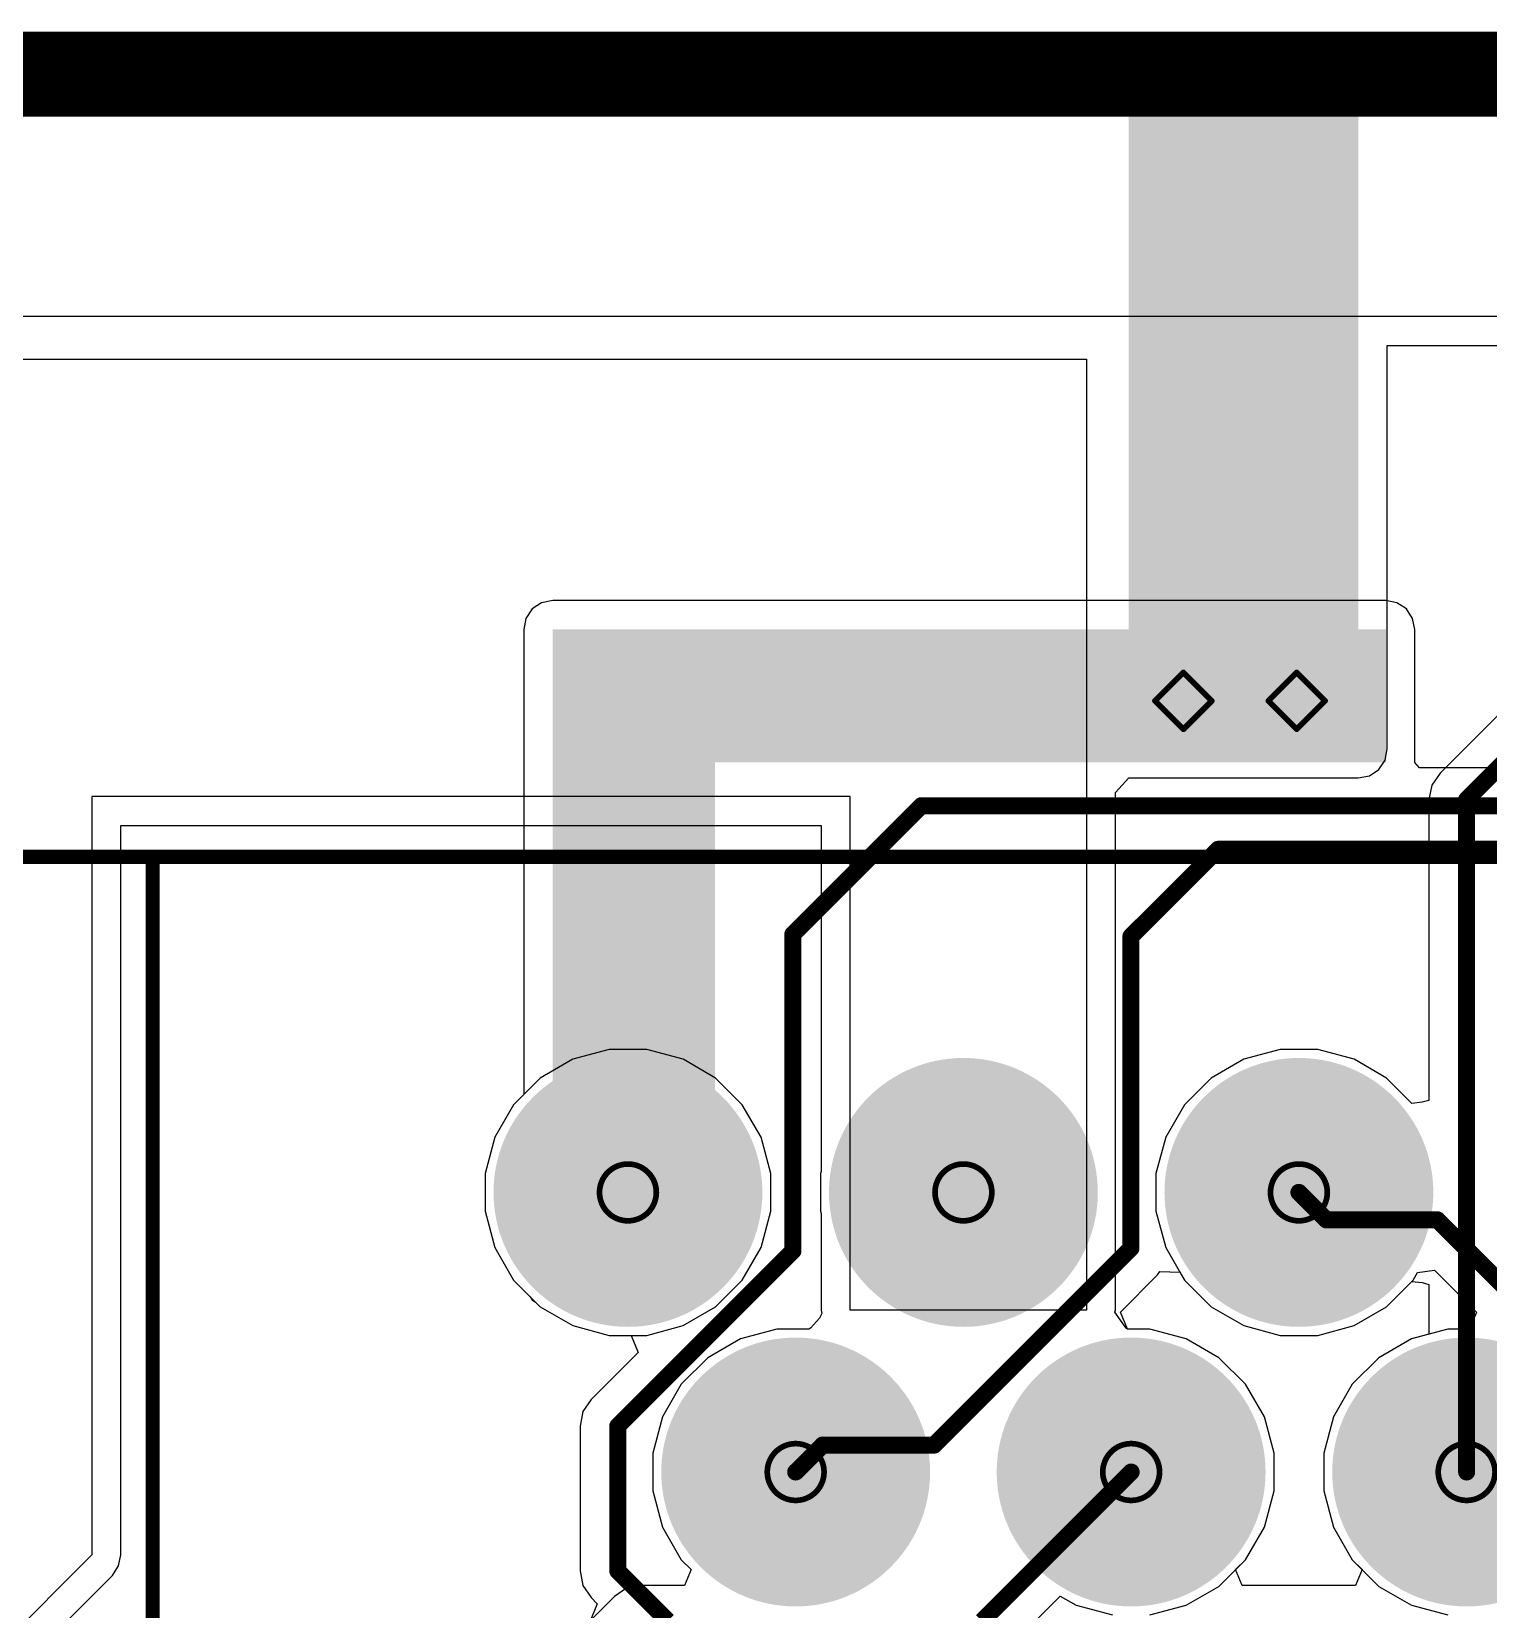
# Model space of a CAD drawing. Header units: inches. Extents: x -31 to 249, y -28 to 261.
# Drawn here: x 9.47 to 22.5, y 74.98 to 89.09 of the extents above; entities that cross this region are included whole.
import ezdxf

# ---------------------------------------------------------------- set-up
doc = ezdxf.new("R2010")
doc.units = ezdxf.units.IN
for name, color, linetype in [('Board Outline', 216, 'Continuous'), ('Bottom Layer', 5, 'Continuous'), ('Bottom Solder', 6, 'Continuous'), ('Drill Drawing', 1, 'Continuous'), ('Multi-Layer', 9, 'Continuous'), ('Pad Holes', 156, 'Continuous'), ('Top Layer', 1, 'Continuous'), ('Top Overlay', 2, 'Continuous'), ('Top Solder', 216, 'Continuous'), ('Via Holes', 16, 'Continuous')]:
    doc.layers.add(name, color=color, linetype=linetype)

# ---------------------------------------------------------------- blocks, each defined once
blk = doc.blocks.new('6437288_3_41')
at = {"layer": 'Bottom Layer'}
h = blk.add_hatch(color=5, dxfattribs=at)
edge = h.paths.add_edge_path()
edge.add_arc((20.75, 1.75), 1.1, 0, 360)
h = blk.add_hatch(color=5, dxfattribs=at)
edge = h.paths.add_edge_path()
edge.add_arc((23.75, 1.75), 1.1, 0, 360)
h = blk.add_hatch(color=5, dxfattribs=at)
edge = h.paths.add_edge_path()
edge.add_arc((26.75, 1.75), 1.1, 0, 360)
h = blk.add_hatch(color=5, dxfattribs=at)
edge = h.paths.add_edge_path()
edge.add_arc((22.25, -0.75), 1.1, 0, 360)
h = blk.add_hatch(color=5, dxfattribs=at)
edge = h.paths.add_edge_path()
edge.add_arc((25.25, -0.75), 1.1, 0, 360)
h = blk.add_hatch(color=5, dxfattribs=at)
edge = h.paths.add_edge_path()
edge.add_arc((28.25, -0.75), 1.1, 0, 360)
at = {"layer": 'Bottom Solder'}
h = blk.add_hatch(color=6, dxfattribs=at)
edge = h.paths.add_edge_path()
edge.add_arc((20.75, 1.75), 1.202, 0, 360)
h = blk.add_hatch(color=6, dxfattribs=at)
edge = h.paths.add_edge_path()
edge.add_arc((23.75, 1.75), 1.202, 0, 360)
h = blk.add_hatch(color=6, dxfattribs=at)
edge = h.paths.add_edge_path()
edge.add_arc((26.75, 1.75), 1.202, 0, 360)
h = blk.add_hatch(color=6, dxfattribs=at)
edge = h.paths.add_edge_path()
edge.add_arc((22.25, -0.75), 1.202, 0, 360)
h = blk.add_hatch(color=6, dxfattribs=at)
edge = h.paths.add_edge_path()
edge.add_arc((25.25, -0.75), 1.202, 0, 360)
h = blk.add_hatch(color=6, dxfattribs=at)
edge = h.paths.add_edge_path()
edge.add_arc((28.25, -0.75), 1.202, 0, 360)
at = {"layer": 'Multi-Layer'}
h = blk.add_hatch(color=9, dxfattribs=at)
edge = h.paths.add_edge_path()
edge.add_arc((20.75, 1.75), 1.1, 0, 360)
h = blk.add_hatch(color=9, dxfattribs=at)
edge = h.paths.add_edge_path()
edge.add_arc((23.75, 1.75), 1.1, 0, 360)
h = blk.add_hatch(color=9, dxfattribs=at)
edge = h.paths.add_edge_path()
edge.add_arc((26.75, 1.75), 1.1, 0, 360)
h = blk.add_hatch(color=9, dxfattribs=at)
edge = h.paths.add_edge_path()
edge.add_arc((22.25, -0.75), 1.1, 0, 360)
h = blk.add_hatch(color=9, dxfattribs=at)
edge = h.paths.add_edge_path()
edge.add_arc((25.25, -0.75), 1.1, 0, 360)
h = blk.add_hatch(color=9, dxfattribs=at)
edge = h.paths.add_edge_path()
edge.add_arc((28.25, -0.75), 1.1, 0, 360)
at = {"layer": 'Pad Holes'}
h = blk.add_hatch(color=7, dxfattribs=at)
edge = h.paths.add_edge_path()
edge.add_arc((20.75, 1.75), 0.65, 0, 360)
h = blk.add_hatch(color=7, dxfattribs=at)
edge = h.paths.add_edge_path()
edge.add_arc((23.75, 1.75), 0.65, 0, 360)
h = blk.add_hatch(color=7, dxfattribs=at)
edge = h.paths.add_edge_path()
edge.add_arc((26.75, 1.75), 0.65, 0, 360)
h = blk.add_hatch(color=7, dxfattribs=at)
edge = h.paths.add_edge_path()
edge.add_arc((22.25, -0.75), 0.65, 0, 360)
h = blk.add_hatch(color=7, dxfattribs=at)
edge = h.paths.add_edge_path()
edge.add_arc((25.25, -0.75), 0.65, 0, 360)
h = blk.add_hatch(color=7, dxfattribs=at)
edge = h.paths.add_edge_path()
edge.add_arc((28.25, -0.75), 0.65, 0, 360)
at = {"layer": 'Top Layer'}
h = blk.add_hatch(color=1, dxfattribs=at)
edge = h.paths.add_edge_path()
edge.add_arc((20.75, 1.75), 1.1, 0, 360)
h = blk.add_hatch(color=1, dxfattribs=at)
edge = h.paths.add_edge_path()
edge.add_arc((23.75, 1.75), 1.1, 0, 360)
h = blk.add_hatch(color=1, dxfattribs=at)
edge = h.paths.add_edge_path()
edge.add_arc((26.75, 1.75), 1.1, 0, 360)
h = blk.add_hatch(color=1, dxfattribs=at)
edge = h.paths.add_edge_path()
edge.add_arc((22.25, -0.75), 1.1, 0, 360)
h = blk.add_hatch(color=1, dxfattribs=at)
edge = h.paths.add_edge_path()
edge.add_arc((25.25, -0.75), 1.1, 0, 360)
h = blk.add_hatch(color=1, dxfattribs=at)
edge = h.paths.add_edge_path()
edge.add_arc((28.25, -0.75), 1.1, 0, 360)
at = {"layer": 'Top Solder'}
h = blk.add_hatch(color=216, dxfattribs=at)
edge = h.paths.add_edge_path()
edge.add_arc((20.75, 1.75), 1.202, 0, 360)
h = blk.add_hatch(color=216, dxfattribs=at)
edge = h.paths.add_edge_path()
edge.add_arc((23.75, 1.75), 1.202, 0, 360)
h = blk.add_hatch(color=216, dxfattribs=at)
edge = h.paths.add_edge_path()
edge.add_arc((26.75, 1.75), 1.202, 0, 360)
h = blk.add_hatch(color=216, dxfattribs=at)
edge = h.paths.add_edge_path()
edge.add_arc((22.25, -0.75), 1.202, 0, 360)
h = blk.add_hatch(color=216, dxfattribs=at)
edge = h.paths.add_edge_path()
edge.add_arc((25.25, -0.75), 1.202, 0, 360)
h = blk.add_hatch(color=216, dxfattribs=at)
edge = h.paths.add_edge_path()
edge.add_arc((28.25, -0.75), 1.202, 0, 360)
at = {"layer": 'Top Overlay'}
for points in [[(32.5, 9.75, 0.127, 0.127, 0), (32.5, -3.75, 0.127, 0.127, 0)], [(32.5, -3.75, 0.127, 0.127, 0), (-32.5, -3.75, 0.127, 0.127, 0)], [(39, -3.75, 0.127, 0.127, 0), (32.5, -3.75, 0.127, 0.127, 0)], [(35.5, -10.75, 0.127, 0.127, 0), (-35.5, -10.75, 0.127, 0.127, 0)]]:
    blk.add_lwpolyline(points, format="xyseb", dxfattribs=at)
blk.add_lwpolyline([(32.468, -3.75, 0.0635, 0.0635, 1), (32.532, -3.75, 0.0635, 0.0635, 1)], format="xyseb", close=True, dxfattribs=at)
blk.add_lwpolyline([(32.468, -3.75, 0.0635, 0.0635, 1), (32.532, -3.75, 0.0635, 0.0635, 1)], format="xyseb", close=True, dxfattribs=at)
blk.add_lwpolyline([(32.468, -3.75, 0.0635, 0.0635, 1), (32.532, -3.75, 0.0635, 0.0635, 1)], format="xyseb", close=True, dxfattribs=at)

msp = doc.modelspace()

# ---------------------------------------------------------------- hatches: boundary and pattern name
at = {"layer": 'Bottom Layer'}
msp.add_hatch(color=5, dxfattribs=at).paths.add_polyline_path([(19.279, 82.671), (21.332, 82.671), (21.332, 88.417), (19.279, 88.417)])
h = msp.add_hatch(color=5, dxfattribs=at)
edge = h.paths.add_edge_path()
edge.add_arc((19.768, 83.101), 0.3, 0, 360)
h = msp.add_hatch(color=5, dxfattribs=at)
edge = h.paths.add_edge_path()
edge.add_arc((20.781, 83.101), 0.3, 0, 360)
at = {"layer": 'Bottom Solder'}
h = msp.add_hatch(color=6, dxfattribs=at)
edge = h.paths.add_edge_path()
edge.add_arc((19.768, 83.101), 0.402, 0, 360)
h = msp.add_hatch(color=6, dxfattribs=at)
edge = h.paths.add_edge_path()
edge.add_arc((20.781, 83.101), 0.402, 0, 360)
at = {"layer": 'Top Layer'}
for points in [[(14.128, 77.928), (15.579, 77.928), (15.579, 83.74), (14.128, 83.74)], [(14.128, 82.551), (21.579, 82.551), (21.579, 83.74), (14.128, 83.74)]]:
    msp.add_hatch(color=1, dxfattribs=at).paths.add_polyline_path(points)
h = msp.add_hatch(color=1, dxfattribs=at)
edge = h.paths.add_edge_path()
edge.add_arc((19.768, 83.101), 0.3, 0, 360)
h = msp.add_hatch(color=1, dxfattribs=at)
edge = h.paths.add_edge_path()
edge.add_arc((20.781, 83.101), 0.3, 0, 360)
at = {"layer": 'Top Solder'}
h = msp.add_hatch(color=216, dxfattribs=at)
edge = h.paths.add_edge_path()
edge.add_arc((19.768, 83.101), 0.402, 0, 360)
h = msp.add_hatch(color=216, dxfattribs=at)
edge = h.paths.add_edge_path()
edge.add_arc((20.781, 83.101), 0.402, 0, 360)
at = {"layer": 'Via Holes'}
h = msp.add_hatch(color=7, dxfattribs=at)
edge = h.paths.add_edge_path()
edge.add_arc((19.768, 83.101), 0.15, 0, 360)
h = msp.add_hatch(color=7, dxfattribs=at)
edge = h.paths.add_edge_path()
edge.add_arc((20.781, 83.101), 0.15, 0, 360)

# ---------------------------------------------------------------- linework, layer by layer
at = {"layer": 'Board Outline'}
msp.add_lwpolyline([(0, 88.705, 0.762, 0.762, 0), (135, 88.705, 0.762, 0.762, 0)], format="xyseb", dxfattribs=at)
at = {"layer": 'Bottom Layer'}
for p, q in [((0.259, 88.446), (121.717, 88.446)), ((38.69, 86.538), (8.911, 86.538)), ((21.591, 82.671), (21.591, 86.279)), ((21.591, 86.279), (38.316, 86.279)), ((9.383, 86.157), (18.901, 86.157)), ((18.901, 86.157), (18.901, 77.654)), ((23.944, 84.337), (22.063, 82.456)), ((21.515, 82.488), (21.571, 82.572)), ((21.571, 82.572), (21.591, 82.671)), ((19.16, 82.281), (19.279, 82.413)), ((19.279, 82.413), (21.332, 82.413)), ((21.332, 82.413), (21.431, 82.432)), ((21.431, 82.432), (21.515, 82.488)), ((22.063, 82.456), (21.99, 82.347)), ((19.16, 77.654), (19.16, 82.281)), ((21.99, 82.347), (21.964, 82.218)), ((16.787, 82.245), (10.008, 82.245)), ((10.008, 82.245), (10.008, 75.465)), ((16.787, 77.654), (16.787, 82.245)), ((21.964, 82.218), (21.964, 79.528)), ((10.267, 75.465), (10.267, 81.986)), ((10.267, 81.986), (16.529, 81.986)), ((16.529, 81.986), (16.529, 78.894)), ((14.308, 79.896), (14.016, 79.728)), ((14.633, 79.983), (14.308, 79.896)), ((14.969, 79.983), (14.633, 79.983)), ((15.294, 79.896), (14.969, 79.983)), ((15.585, 79.728), (15.294, 79.896)), ((20.308, 79.896), (20.016, 79.728)), ((20.633, 79.983), (20.308, 79.896)), ((20.969, 79.983), (20.633, 79.983)), ((21.294, 79.896), (20.969, 79.983)), ((21.585, 79.728), (21.294, 79.896)), ((14.016, 79.728), (13.778, 79.49)), ((15.823, 79.49), (15.585, 79.728)), ((20.016, 79.728), (19.778, 79.49)), ((21.812, 79.502), (21.585, 79.728)), ((13.778, 79.49), (13.61, 79.199)), ((15.992, 79.199), (15.823, 79.49)), ((19.778, 79.49), (19.61, 79.199)), ((21.903, 79.512), (21.812, 79.502)), ((21.964, 79.528), (21.903, 79.512)), ((13.61, 79.199), (13.523, 78.874)), ((16.079, 78.874), (15.992, 79.199)), ((19.61, 79.199), (19.523, 78.874)), ((13.523, 78.874), (13.523, 78.537)), ((16.079, 78.537), (16.079, 78.874)), ((16.529, 78.894), (16.523, 78.874)), ((16.523, 78.874), (16.523, 78.537)), ((19.523, 78.874), (19.523, 78.537)), ((13.523, 78.537), (13.61, 78.212)), ((15.992, 78.212), (16.079, 78.537)), ((16.523, 78.537), (16.529, 78.517)), ((16.529, 78.517), (16.529, 77.654)), ((19.523, 78.537), (19.61, 78.212)), ((13.61, 78.212), (13.778, 77.921)), ((15.823, 77.921), (15.992, 78.212)), ((19.61, 78.212), (19.778, 77.921)), ((13.778, 77.921), (14.016, 77.683)), ((15.585, 77.683), (15.823, 77.921)), ((19.778, 77.921), (20.016, 77.683)), ((21.585, 77.683), (21.812, 77.909)), ((21.812, 77.909), (21.903, 77.9)), ((21.903, 77.9), (21.964, 77.883)), ((21.964, 77.883), (21.964, 77.438)), ((14.016, 77.683), (14.308, 77.515)), ((15.294, 77.515), (15.585, 77.683)), ((16.535, 77.624), (16.515, 77.582)), ((16.529, 77.654), (16.535, 77.624)), ((18.901, 77.654), (16.787, 77.654)), ((19.156, 77.636), (19.16, 77.654)), ((19.256, 77.491), (19.156, 77.636)), ((20.016, 77.683), (20.308, 77.515)), ((21.294, 77.515), (21.585, 77.683)), ((14.308, 77.515), (14.633, 77.428)), ((14.969, 77.428), (15.294, 77.515)), ((16.133, 77.483), (15.808, 77.396)), ((16.419, 77.483), (16.133, 77.483)), ((16.435, 77.492), (16.419, 77.483)), ((16.515, 77.582), (16.435, 77.492)), ((19.269, 77.483), (19.256, 77.491)), ((19.469, 77.483), (19.269, 77.483)), ((19.794, 77.396), (19.469, 77.483)), ((20.308, 77.515), (20.633, 77.428)), ((20.969, 77.428), (21.294, 77.515)), ((14.633, 77.428), (14.969, 77.428)), ((15.808, 77.396), (15.516, 77.228)), ((20.085, 77.228), (19.794, 77.396)), ((20.633, 77.428), (20.969, 77.428)), ((21.808, 77.396), (21.516, 77.228)), ((21.964, 77.438), (21.808, 77.396)), ((15.516, 77.228), (15.278, 76.99)), ((20.323, 76.99), (20.085, 77.228)), ((21.516, 77.228), (21.278, 76.99)), ((15.278, 76.99), (15.11, 76.699)), ((20.492, 76.699), (20.323, 76.99)), ((21.278, 76.99), (21.11, 76.699)), ((15.11, 76.699), (15.023, 76.374)), ((20.579, 76.374), (20.492, 76.699)), ((21.11, 76.699), (21.023, 76.374)), ((15.023, 76.374), (15.023, 76.037)), ((20.579, 76.037), (20.579, 76.374)), ((21.023, 76.374), (21.023, 76.037)), ((15.023, 76.037), (15.11, 75.712)), ((20.492, 75.712), (20.579, 76.037)), ((21.023, 76.037), (21.11, 75.712)), ((15.11, 75.712), (15.278, 75.421)), ((20.323, 75.421), (20.492, 75.712)), ((21.11, 75.712), (21.278, 75.421)), ((10.008, 75.465), (5.004, 70.462)), ((10.191, 75.282), (10.247, 75.366)), ((10.247, 75.366), (10.267, 75.465)), ((15.278, 75.421), (15.367, 75.333)), ((20.235, 75.333), (20.323, 75.421)), ((21.278, 75.421), (21.367, 75.333)), ((5.263, 70.354), (10.191, 75.282)), ((15.367, 75.333), (15.308, 75.192)), ((20.293, 75.192), (20.235, 75.333)), ((21.367, 75.333), (21.308, 75.192)), ((14.68, 75.093), (6.47, 66.883)), ((14.789, 75.166), (14.68, 75.093)), ((14.918, 75.192), (14.789, 75.166)), ((15.308, 75.192), (14.918, 75.192)), ((21.308, 75.192), (20.293, 75.192))]:
    msp.add_line(p, q, dxfattribs=at)
for points in [[(22.301, 82.218, 0.152, 0.152, 0), (24.182, 84.099, 0.152, 0.152, 0)], [(22.301, 76.206, 0.152, 0.152, 0), (22.301, 82.218, 0.152, 0.152, 0)]]:
    msp.add_lwpolyline(points, format="xyseb", dxfattribs=at)
for points in [[(22.263, 82.218, 0.0762, 0.0762, 1), (22.339, 82.218, 0.0762, 0.0762, 1)], [(22.263, 82.218, 0.0762, 0.0762, 1), (22.339, 82.218, 0.0762, 0.0762, 1)], [(22.263, 76.206, 0.0762, 0.0762, 1), (22.339, 76.206, 0.0762, 0.0762, 1)]]:
    msp.add_lwpolyline(points, format="xyseb", close=True, dxfattribs=at)
at = {"layer": 'Drill Drawing'}
for points in [[(19.514, 83.101, 0.0508, 0.0508, 0), (19.768, 83.355, 0.0508, 0.0508, 0)], [(19.768, 83.355, 0.0508, 0.0508, 0), (20.022, 83.101, 0.0508, 0.0508, 0)], [(20.527, 83.101, 0.0508, 0.0508, 0), (20.781, 83.355, 0.0508, 0.0508, 0)], [(20.781, 83.355, 0.0508, 0.0508, 0), (21.035, 83.101, 0.0508, 0.0508, 0)], [(19.514, 83.101, 0.0508, 0.0508, 0), (19.768, 82.847, 0.0508, 0.0508, 0)], [(19.768, 82.847, 0.0508, 0.0508, 0), (20.022, 83.101, 0.0508, 0.0508, 0)], [(20.527, 83.101, 0.0508, 0.0508, 0), (20.781, 82.847, 0.0508, 0.0508, 0)], [(20.781, 82.847, 0.0508, 0.0508, 0), (21.035, 83.101, 0.0508, 0.0508, 0)]]:
    msp.add_lwpolyline(points, format="xyseb", dxfattribs=at)
for points in [[(19.755, 83.355, 0.0254, 0.0254, 1), (19.781, 83.355, 0.0254, 0.0254, 1)], [(19.755, 83.355, 0.0254, 0.0254, 1), (19.781, 83.355, 0.0254, 0.0254, 1)], [(20.769, 83.355, 0.0254, 0.0254, 1), (20.794, 83.355, 0.0254, 0.0254, 1)], [(20.769, 83.355, 0.0254, 0.0254, 1), (20.794, 83.355, 0.0254, 0.0254, 1)], [(19.501, 83.101, 0.0254, 0.0254, 1), (19.527, 83.101, 0.0254, 0.0254, 1)], [(19.501, 83.101, 0.0254, 0.0254, 1), (19.527, 83.101, 0.0254, 0.0254, 1)], [(20.009, 83.101, 0.0254, 0.0254, 1), (20.035, 83.101, 0.0254, 0.0254, 1)], [(20.009, 83.101, 0.0254, 0.0254, 1), (20.035, 83.101, 0.0254, 0.0254, 1)], [(20.515, 83.101, 0.0254, 0.0254, 1), (20.54, 83.101, 0.0254, 0.0254, 1)], [(20.515, 83.101, 0.0254, 0.0254, 1), (20.54, 83.101, 0.0254, 0.0254, 1)], [(21.023, 83.101, 0.0254, 0.0254, 1), (21.048, 83.101, 0.0254, 0.0254, 1)], [(21.023, 83.101, 0.0254, 0.0254, 1), (21.048, 83.101, 0.0254, 0.0254, 1)], [(19.755, 82.847, 0.0254, 0.0254, 1), (19.781, 82.847, 0.0254, 0.0254, 1)], [(19.755, 82.847, 0.0254, 0.0254, 1), (19.781, 82.847, 0.0254, 0.0254, 1)], [(20.769, 82.847, 0.0254, 0.0254, 1), (20.794, 82.847, 0.0254, 0.0254, 1)], [(20.769, 82.847, 0.0254, 0.0254, 1), (20.794, 82.847, 0.0254, 0.0254, 1)], [(15.055, 78.706, 0.0508, 0.0508, 1), (14.547, 78.706, 0.0508, 0.0508, 1)], [(18.055, 78.706, 0.0508, 0.0508, 1), (17.547, 78.706, 0.0508, 0.0508, 1)], [(21.055, 78.706, 0.0508, 0.0508, 1), (20.547, 78.706, 0.0508, 0.0508, 1)], [(14.534, 78.706, 0.0254, 0.0254, 1), (14.56, 78.706, 0.0254, 0.0254, 1)], [(15.042, 78.706, 0.0254, 0.0254, 1), (15.068, 78.706, 0.0254, 0.0254, 1)], [(17.534, 78.706, 0.0254, 0.0254, 1), (17.56, 78.706, 0.0254, 0.0254, 1)], [(18.042, 78.706, 0.0254, 0.0254, 1), (18.068, 78.706, 0.0254, 0.0254, 1)], [(20.534, 78.706, 0.0254, 0.0254, 1), (20.56, 78.706, 0.0254, 0.0254, 1)], [(21.042, 78.706, 0.0254, 0.0254, 1), (21.068, 78.706, 0.0254, 0.0254, 1)], [(16.555, 76.206, 0.0508, 0.0508, 1), (16.047, 76.206, 0.0508, 0.0508, 1)], [(19.555, 76.206, 0.0508, 0.0508, 1), (19.047, 76.206, 0.0508, 0.0508, 1)], [(22.555, 76.206, 0.0508, 0.0508, 1), (22.047, 76.206, 0.0508, 0.0508, 1)], [(16.034, 76.206, 0.0254, 0.0254, 1), (16.06, 76.206, 0.0254, 0.0254, 1)], [(16.542, 76.206, 0.0254, 0.0254, 1), (16.568, 76.206, 0.0254, 0.0254, 1)], [(19.034, 76.206, 0.0254, 0.0254, 1), (19.06, 76.206, 0.0254, 0.0254, 1)], [(19.542, 76.206, 0.0254, 0.0254, 1), (19.568, 76.206, 0.0254, 0.0254, 1)], [(22.034, 76.206, 0.0254, 0.0254, 1), (22.06, 76.206, 0.0254, 0.0254, 1)]]:
    msp.add_lwpolyline(points, format="xyseb", close=True, dxfattribs=at)
at = {"layer": 'Top Layer'}
for p, q in [((0.259, 88.446), (134.741, 88.446)), ((14.029, 83.979), (13.945, 83.923)), ((14.128, 83.999), (14.029, 83.979)), ((21.579, 83.999), (14.128, 83.999)), ((21.678, 83.979), (21.579, 83.999)), ((21.762, 83.923), (21.678, 83.979)), ((13.889, 83.839), (13.869, 83.74)), ((13.945, 83.923), (13.889, 83.839)), ((21.818, 83.839), (21.762, 83.923)), ((21.838, 83.74), (21.818, 83.839)), ((13.869, 83.74), (13.869, 82.551)), ((21.838, 82.551), (21.838, 83.74)), ((13.869, 82.551), (13.869, 79.581)), ((21.879, 82.501), (21.838, 82.551)), ((27.774, 82.501), (21.879, 82.501)), ((13.869, 79.581), (13.778, 79.49)), ((13.778, 79.49), (13.61, 79.199)), ((13.61, 79.199), (13.523, 78.874)), ((13.523, 78.874), (13.523, 78.537)), ((13.523, 78.537), (13.61, 78.212)), ((13.61, 78.212), (13.778, 77.921)), ((13.778, 77.921), (13.926, 77.773)), ((19.205, 77.636), (19.537, 77.968)), ((19.537, 77.968), (19.558, 77.999)), ((19.558, 77.999), (19.737, 77.993)), ((19.737, 77.993), (19.778, 77.921)), ((19.778, 77.921), (20.016, 77.683)), ((21.585, 77.683), (21.823, 77.921)), ((21.823, 77.921), (21.863, 77.99)), ((21.863, 77.99), (22.015, 78.01)), ((22.015, 78.01), (22.389, 77.636)), ((13.926, 77.773), (13.945, 77.745)), ((13.945, 77.745), (13.974, 77.726)), ((13.974, 77.726), (14.016, 77.683)), ((14.016, 77.683), (14.308, 77.515)), ((19.268, 77.483), (19.205, 77.636)), ((20.016, 77.683), (20.308, 77.515)), ((21.294, 77.515), (21.585, 77.683)), ((22.389, 77.636), (22.326, 77.483)), ((14.308, 77.515), (14.633, 77.428)), ((19.469, 77.483), (19.268, 77.483)), ((19.794, 77.396), (19.469, 77.483)), ((20.308, 77.515), (20.633, 77.428)), ((20.969, 77.428), (21.294, 77.515)), ((22.133, 77.483), (21.808, 77.396)), ((22.326, 77.483), (22.133, 77.483)), ((14.633, 77.428), (14.829, 77.428)), ((14.829, 77.428), (14.893, 77.275)), ((20.085, 77.228), (19.794, 77.396)), ((20.633, 77.428), (20.969, 77.428)), ((21.808, 77.396), (21.516, 77.228)), ((14.893, 77.275), (14.472, 76.855)), ((20.323, 76.99), (20.085, 77.228)), ((21.516, 77.228), (21.278, 76.99)), ((20.492, 76.699), (20.323, 76.99)), ((21.278, 76.99), (21.11, 76.699)), ((14.472, 76.855), (14.399, 76.746)), ((14.399, 76.746), (14.374, 76.617)), ((14.374, 76.617), (14.374, 75.321)), ((20.579, 76.374), (20.492, 76.699)), ((21.11, 76.699), (21.023, 76.374)), ((20.579, 76.037), (20.579, 76.374)), ((21.023, 76.374), (21.023, 76.037)), ((20.492, 75.712), (20.579, 76.037)), ((21.023, 76.037), (21.11, 75.712)), ((20.323, 75.421), (20.492, 75.712)), ((21.11, 75.712), (21.278, 75.421)), ((20.085, 75.183), (20.323, 75.421)), ((21.278, 75.421), (21.516, 75.183)), ((14.374, 75.321), (14.399, 75.192)), ((14.399, 75.192), (14.472, 75.083)), ((14.472, 75.083), (14.527, 75.028)), ((18.277, 74.706), (18.667, 75.096)), ((18.667, 75.096), (18.808, 75.015)), ((19.794, 75.015), (20.085, 75.183)), ((21.516, 75.183), (21.808, 75.015)), ((14.527, 75.028), (14.468, 74.888)), ((18.808, 75.015), (19.133, 74.928)), ((19.469, 74.928), (19.794, 75.015)), ((21.808, 75.015), (22.133, 74.928))]:
    msp.add_line(p, q, dxfattribs=at)
for points in [[(16.276, 81.015, 0.152, 0.152, 0), (17.426, 82.164, 0.152, 0.152, 0)], [(17.426, 82.164, 0.152, 0.152, 0), (39.678, 82.164, 0.152, 0.152, 0)], [(19.299, 80.995, 0.152, 0.152, 0), (20.079, 81.774, 0.152, 0.152, 0)], [(20.079, 81.774, 0.152, 0.152, 0), (39.418, 81.774, 0.152, 0.152, 0)], [(16.276, 78.183, 0.152, 0.152, 0), (16.276, 81.015, 0.152, 0.152, 0)], [(19.299, 78.206, 0.152, 0.152, 0), (19.299, 80.995, 0.152, 0.152, 0)], [(20.801, 78.706, 0.152, 0.152, 0), (21.046, 78.461, 0.152, 0.152, 0)], [(21.046, 78.461, 0.152, 0.152, 0), (22.04, 78.461, 0.152, 0.152, 0)], [(22.04, 78.461, 0.152, 0.152, 0), (23.262, 77.239, 0.152, 0.152, 0)], [(14.71, 76.617, 0.152, 0.152, 0), (16.276, 78.183, 0.152, 0.152, 0)], [(17.54, 76.447, 0.152, 0.152, 0), (19.299, 78.206, 0.152, 0.152, 0)], [(14.71, 75.321, 0.152, 0.152, 0), (14.71, 76.617, 0.152, 0.152, 0)], [(16.301, 76.206, 0.152, 0.152, 0), (16.543, 76.447, 0.152, 0.152, 0)], [(16.543, 76.447, 0.152, 0.152, 0), (17.54, 76.447, 0.152, 0.152, 0)], [(17.968, 74.873, 0.152, 0.152, 0), (19.301, 76.206, 0.152, 0.152, 0)], [(14.71, 75.321, 0.152, 0.152, 0), (15.158, 74.873, 0.152, 0.152, 0)]]:
    msp.add_lwpolyline(points, format="xyseb", dxfattribs=at)
for points in [[(17.388, 82.164, 0.0762, 0.0762, 1), (17.464, 82.164, 0.0762, 0.0762, 1)], [(17.388, 82.164, 0.0762, 0.0762, 1), (17.464, 82.164, 0.0762, 0.0762, 1)], [(20.041, 81.774, 0.0762, 0.0762, 1), (20.117, 81.774, 0.0762, 0.0762, 1)], [(20.041, 81.774, 0.0762, 0.0762, 1), (20.117, 81.774, 0.0762, 0.0762, 1)], [(16.238, 81.015, 0.0762, 0.0762, 1), (16.315, 81.015, 0.0762, 0.0762, 1)], [(16.238, 81.015, 0.0762, 0.0762, 1), (16.315, 81.015, 0.0762, 0.0762, 1)], [(19.261, 80.995, 0.0762, 0.0762, 1), (19.337, 80.995, 0.0762, 0.0762, 1)], [(19.261, 80.995, 0.0762, 0.0762, 1), (19.337, 80.995, 0.0762, 0.0762, 1)], [(20.763, 78.706, 0.0762, 0.0762, 1), (20.839, 78.706, 0.0762, 0.0762, 1)], [(21.007, 78.461, 0.0762, 0.0762, 1), (21.084, 78.461, 0.0762, 0.0762, 1)], [(21.007, 78.461, 0.0762, 0.0762, 1), (21.084, 78.461, 0.0762, 0.0762, 1)], [(22.002, 78.461, 0.0762, 0.0762, 1), (22.078, 78.461, 0.0762, 0.0762, 1)], [(22.002, 78.461, 0.0762, 0.0762, 1), (22.078, 78.461, 0.0762, 0.0762, 1)], [(16.238, 78.183, 0.0762, 0.0762, 1), (16.315, 78.183, 0.0762, 0.0762, 1)], [(16.238, 78.183, 0.0762, 0.0762, 1), (16.315, 78.183, 0.0762, 0.0762, 1)], [(19.261, 78.206, 0.0762, 0.0762, 1), (19.337, 78.206, 0.0762, 0.0762, 1)], [(19.261, 78.206, 0.0762, 0.0762, 1), (19.337, 78.206, 0.0762, 0.0762, 1)], [(14.672, 76.617, 0.0762, 0.0762, 1), (14.748, 76.617, 0.0762, 0.0762, 1)], [(14.672, 76.617, 0.0762, 0.0762, 1), (14.748, 76.617, 0.0762, 0.0762, 1)], [(16.504, 76.447, 0.0762, 0.0762, 1), (16.581, 76.447, 0.0762, 0.0762, 1)], [(16.504, 76.447, 0.0762, 0.0762, 1), (16.581, 76.447, 0.0762, 0.0762, 1)], [(17.502, 76.447, 0.0762, 0.0762, 1), (17.578, 76.447, 0.0762, 0.0762, 1)], [(17.502, 76.447, 0.0762, 0.0762, 1), (17.578, 76.447, 0.0762, 0.0762, 1)], [(16.263, 76.206, 0.0762, 0.0762, 1), (16.339, 76.206, 0.0762, 0.0762, 1)], [(19.263, 76.206, 0.0762, 0.0762, 1), (19.339, 76.206, 0.0762, 0.0762, 1)], [(14.672, 75.321, 0.0762, 0.0762, 1), (14.748, 75.321, 0.0762, 0.0762, 1)], [(14.672, 75.321, 0.0762, 0.0762, 1), (14.748, 75.321, 0.0762, 0.0762, 1)]]:
    msp.add_lwpolyline(points, format="xyseb", close=True, dxfattribs=at)

# ---------------------------------------------------------------- block references
at = {"rotation": 180}
msp.add_blockref('6437288_3_41', (43.051, 77.956), dxfattribs=at)

doc.saveas('drawing.dxf')
